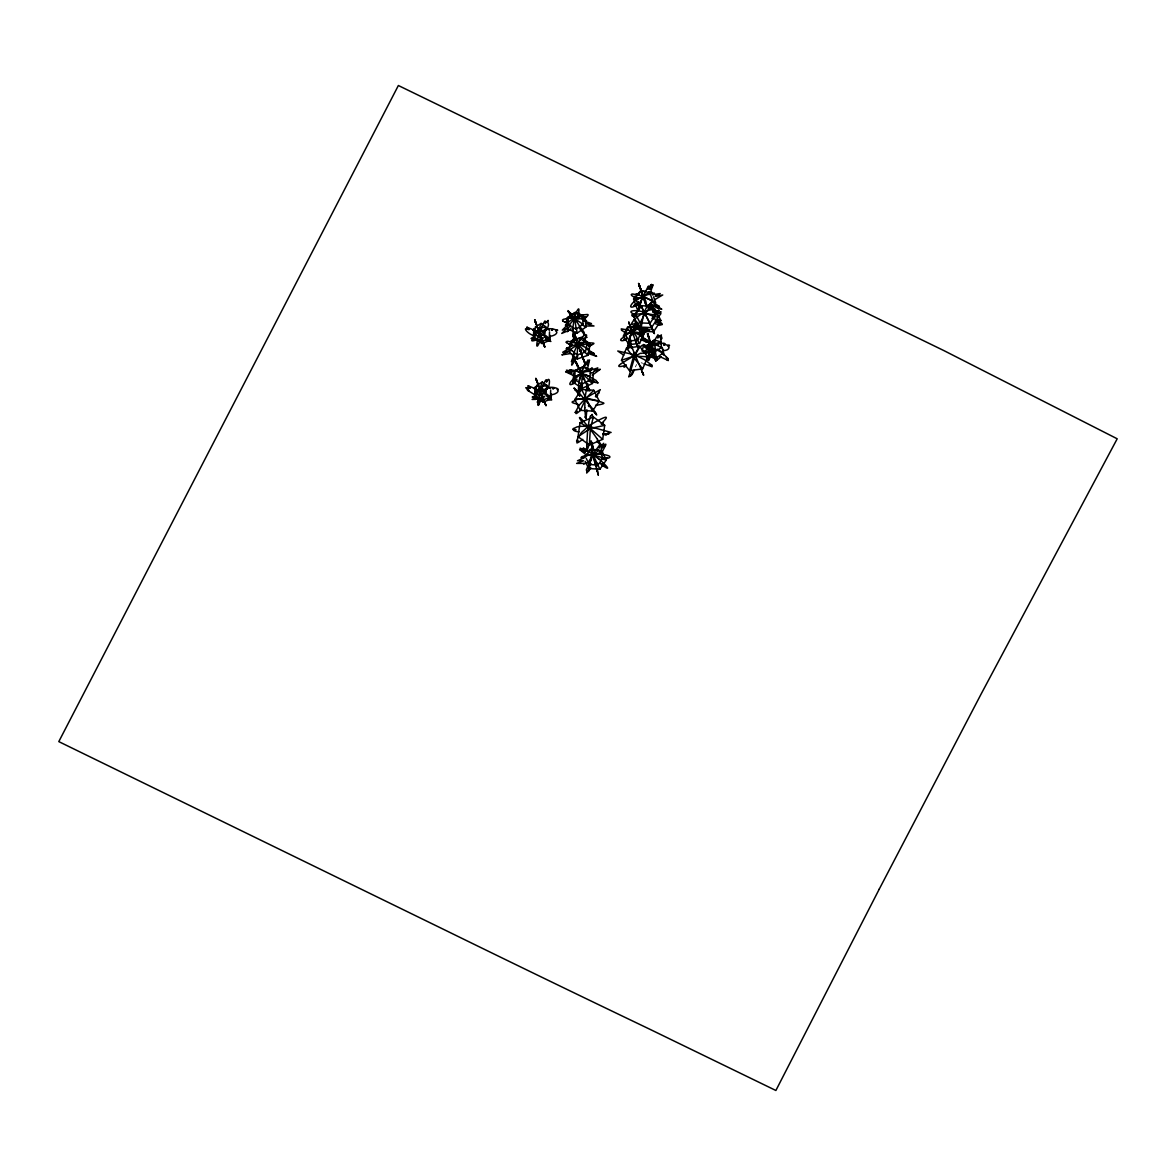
<?xml version="1.0" encoding="UTF-8"?>
<svg xmlns="http://www.w3.org/2000/svg" width="1176" height="1176" viewBox="0 0 1176 1176"><rect width="100%" height="100%" fill="white"/><g stroke="black" fill="none" stroke-linecap="round" stroke-linejoin="round"><path stroke-width="0.75" stroke-dasharray="5 3.75" d="M635.437 366.897L636.539 364.545M641.199 362.781L642.669 363.208"/><path stroke-width="1.5" d="M575.182 382.817C560.614 390.946 579.268 368.779 590.425 371.675L589.705 380.304L581.752 384.126L582.223 373.086L576.519 370.763L569.816 369.72L572.918 371.249M626.102 329.324L632.173 331.691L641.023 332.823L637.642 340.114L629.586 340.966L624.912 334.543L628.293 327.251L634.731 326.56M587.427 385.934L587.941 391.182M585.53 417.583L584.781 407.749M580.356 386.36L580.356 385.743M585.428 417.377L585.413 416.627L585.442 417.392M593.807 457.302L593.601 456.259M648.241 308.509L647.814 304.922L643.904 312.625L641.038 328.119L630.703 331.338M590.279 373.262L593.41 372.38L592.484 383.464L582.296 388.359L582.355 383.523M596.923 454.083C611.755 451.599 586.53 456.979 593.924 452.834M651.063 291.619C650.24 290.663 656.002 279.623 651.078 287.547A5.851 0.897 -64.8 0 1 650.093 289.252C648.74 291.354 652.709 281.52 651.122 285.151M586.795 445.719L586.618 450.952M572.712 328.31L572.55 329.412L574.535 317.182L576.196 329.074L583.09 324.326L582.443 316.138L574.623 318.593L568.008 317.446L568.523 324.003M533.772 328.574L533.492 336.762L541.254 341.687L549.295 338.423L549.515 331.882M534.242 338.629L534.36 335.351M535.418 397.209L535.521 393.931M535.8 339.614L542.004 343.539L550.045 340.29L550.221 335.38M538.167 385.86L534.948 387.154L534.654 395.342L542.415 400.266L550.456 397.003L550.691 390.461M536.962 398.194L543.165 402.133L551.206 398.87L551.382 393.96M538.976 337.203L539.314 328.486L541.122 323.4L545.723 326.752L544.65 333.661L538.976 337.203L534.374 333.852L535.447 326.943L541.122 323.4M581.517 343.024L585.354 341.716L582.826 343.377L581.164 342.378L570.478 349.346L577.093 354.961L585.428 352.05L587.147 343.539C578.107 347.949 574.682 340.599 571.301 341.657M573.374 318.696C574.153 320.034 577.107 307.156 575.255 315.109M584.942 318.461C593.704 310.405 582.576 318.123 574.902 312.698L574.623 318.593L568.655 325.634L576.196 329.074M587.662 429.475L588.059 426.124L611.108 432.43L607.448 433.385L608.874 433.988L602.715 433.65L606.537 434.797L602.715 434.517M539.034 398.135C539.24 393.857 538.358 395.239 542.151 386.933C543.944 383.567 547.163 375.747 546.502 382.141C549.28 375.776 550.486 381.391 548.369 387.565M574.99 317.799L574.549 318.549L583.09 324.326M629.586 340.966L631.688 330.456L633.408 335.116M589.352 445.028L590.352 428.49L580.047 422.684L578.033 436.693L589.352 445.028L602.7 439.339L604.714 425.33L593.38 416.995L580.047 422.684M578.812 313.272L578.695 314.168M630.071 343.186L630.939 345.156M593.057 409.277L578.225 391.887L579.048 380.495L581.135 374.189L580.4 374.718M587.647 429.872L586.692 446.116M577.093 354.961L577.945 344.303L580.532 337.924C585.413 346.685 602.435 339.732 588.603 346.538M582.296 388.359L573.021 382.185L573.8 372.689M581.752 384.126L574.52 379.319L575.093 372.41M575.667 332.147L573.344 340.481L574.123 332.573L572.771 336.645L573.374 328.339L572.639 330.529L572.55 329.368M654.635 340.07L655.399 351.389L661.397 347.581L661.015 341.922L654.635 340.07L648.637 343.877L648.932 348.125C646.212 351.492 642.831 350.081 643.919 353.05M590.425 416.289C592.101 415.672 592.131 411.321 592.807 418.141M581.532 382.803L580.856 385.169L581.429 383.317M581.179 375.173L581.547 374.541M590.455 415.966C590.058 419.229 588.926 419.141 588.544 424.61C587 429.211 579.93 432.327 580.356 434.797C577.96 436.825 577.195 439.912 576.563 441.088C581.767 437.634 570.669 448.056 582.752 439.368M586.883 450.923L586.971 449.702L586.618 451.084M585.545 417.568L585.869 415.025L586.045 418.568L586.868 409.748M569.111 350.257L571.007 340.893L581.679 337.174L590.161 344.377L587.956 355.284L577.269 359.003L577.695 355.373M593.513 449.35L592.043 442.911L592.16 443.984M648.241 357.107L647.329 357.607L649.769 354.887L647.697 359.885L649.181 358.386L648.402 360.562L651.813 354.711M575.211 412.467L579.268 405.103M591.308 442.147L591.014 440.882L592.586 447.541L591.866 442.485M630.703 334.822C626.044 343.26 636.628 328.824 628.293 327.251M578.519 312.728L578.195 314.639L578.46 313.433M639.406 308.685C640.17 304.29 640.744 295.367 649.769 292.501L652.665 300.63L648.064 305.936M578.592 312.919C580.018 305.172 577.048 310.435 576.078 312.992M539.005 394.945L535.55 392.431L536.624 385.522L542.283 381.98L546.884 385.331L545.826 392.24L540.151 395.783L540.49 387.08L542.283 381.98M584.795 407.749L585.016 397.635L587.544 383.42L587.677 387.051L589 389.271M586.942 451.04L589.367 443.896M642.111 335.278L643.257 328.736L641.096 333.278L641.17 328.207L643.184 327.928L640.788 329.442L647.77 328.28L643.198 330.897L644.33 330.838A5.38 1.117 -20.3 0 0 646.183 330.309L650.078 329.559L648.226 330.441M578.504 312.86L578.592 314.551M579.65 388.595L580.444 386.581L579.68 388.844M579.709 390.02C578.96 392.181 578.533 392.74 576.152 390.123M651.989 308.288L652.063 304.628L651.504 306.377M571.168 345.935L572.197 340.834L580.532 337.924M588.764 470.87L586.677 473.046L587.192 470.091L586.471 470.532L586.412 469.636L591.072 459.14L590.587 457.582L593.865 454.083L588.367 455.377L589.588 454.612L587.897 454.671L581.708 456.832L580.973 457.699L584.222 457.773L577.475 460.772L583.516 460.786L576.622 463.418L584.31 463.373L583.516 463.961L587.706 462.8M645.477 353.388C644.022 353.065 644.198 353.138 647.05 351.595C644.683 352.08 642.125 353.829 640.303 353.3C631.821 358.489 638.009 350.36 639.23 347.596C641.537 346.494 645.065 340.834 642.111 351.168M542.724 388.492L542.606 388.874M582.002 371.734L583.193 366.853L575.24 370.675L589.058 376.276L585.178 374.527M589.749 390.623L581.091 373.63L585.295 362.208L585.119 365.28L587.588 360.679M649.931 306.598L650.695 303.114L649.137 306.848M590.778 426.859L593.38 416.995M581.047 386.14L579.739 389.932M593.939 458.522L594.924 462.888L593.498 456.141M574.123 353.755L571.404 361.738L574.226 357.577L573.859 358.959A5.851 0.897 -65.2 0 1 573.006 360.959C568.978 370.793 574.829 360.841 576.755 356.695M592.748 353.608L590.528 352.109L594.203 353.594L586.927 349.154L589.411 349.816L588.25 348.802L578.474 343.936L578.945 342.951L578.651 343.965M634.423 369.764L631.982 374.776L632.967 371.072L630.557 376.129L630.851 374.732L628.793 376.952L635.334 354.946L621.516 363.428M537.697 343.848L537.741 343.774M629.366 345.332L630.292 343.568L630.792 344.98M653.43 348.64L648.652 354.623L642.64 368.897L629.557 370.69L633.629 356.181L639.597 346.332L647.667 356.725L646.403 357.871M627.852 348.684L627.572 345.95L629.748 338.026M581.253 374.556C582.635 369.293 586.015 371.734 592.278 367.926C587.735 373.218 594.056 367.794 593.983 369.235C604.141 365.398 591.205 371.69 594.321 371.249A5.851 1.205 -26.3 0 0 596.247 370.469L600.319 369.264L593.013 374.703A3.631 0.75 -26.3 0 0 592.057 375.07M541.504 330.324L541.71 329.941M546.928 395.9L542.062 391.52L527.906 385.684L529.053 386.492L528.627 387.58L527.421 387.301L528.142 388.109L525.79 387.786L527.495 388.183L528.494 389.491L526.936 389.315L529.244 390.8L527.495 390.285L535.154 394.974L537.182 395.004L532.213 397.062L536.565 396.518L532.111 399.443L535.639 399.37M583.737 340.481L583.943 339.614L583.487 340.437M579.621 380.465L580.356 376.879M641.875 331.382L643.875 334.131L639.538 343.466L629.219 344.568L630.777 339.849M651.107 306.745L651.871 304.158L651.048 306.01M587.779 360.797C588.735 357.607 586.839 364.634 587.133 365.045A5.851 0.794 -71.8 0 0 587.882 363.237L589.543 359.959L587.383 369.44M637.862 322.459L636.26 324.62L636.583 321.856L632.203 331.676L631.203 331.5M579.592 340.922C585.751 331.838 574.358 344.156 579.577 349.022M630.953 343.201L628.072 348.64M652.577 294.706C660.28 290.251 642.052 296.234 641.949 296.955M630.953 341.51L630.924 342.069M585.383 326.017L594.012 326.002L586.677 323.767L591.44 323.562L583.972 320.989L586.53 320.783L585.325 320.004L577.945 318.064L579.018 318.858L573.226 318.446L572.124 317.182L572.668 317.785M642.361 335.88L640.479 336.042L647.212 340.099L642.831 338.806L643.919 339.555A5.38 0.764 25.3 0 0 645.712 340.452L649.461 342.628L646.109 341.599M588.838 469.415L590.161 467.68L588.853 469.68M629.557 370.69L621.487 360.297L626.499 348.125L639.597 346.332M589.205 464.491L593.233 454.891L599.216 450.114L602.979 457.876L597.967 465.064L589.205 464.491L586.192 458.287M540.46 340.54L540.078 341.701L540.46 341.084M541.621 399.12L541.239 400.281L541.636 399.664M642.713 334.984L644.507 331.882M651.592 353.417L652.092 352.521M631.909 333.367L631.982 332.867M540.357 338.835L539.916 339.599L540.357 338.526M541.519 397.415L541.092 398.12L541.533 397.106M638.495 323.518L637.818 325.267L638.362 324.502A5.38 0.808 -65.9 0 0 638.627 324.047M540.343 340.393C534.022 355.284 537.697 337.483 539.652 330.721C541.989 327.222 542.989 323.782 544.811 321.048C545.296 321.092 546.958 322.915 548.104 320.386C546.752 324.223 550.633 322.092 546.59 329.941M541.504 398.973L538.358 405.411L539.02 403.162L537.697 404.75L539.461 399.59L537.27 402.31L539.49 397.459L535.653 399.384M542.298 341.363L542.798 340.29M629.336 345.421C631.85 344.994 627.058 336.88 629.439 341.701M580.283 410.336L586.163 398.15L593.777 390.241L599.231 401.045L592.484 411.085L580.283 410.336L574.829 399.531L581.576 389.491L593.777 390.241M584.457 340.364L586.648 335.219L585.913 334.807L586.604 337.541L584.634 334.278M580.518 351.609L580.268 349.757M599.069 452.451L601.48 450.07L606.301 460.022L599.892 469.253L588.647 468.504L591.043 463.667M641.449 300.292L640.405 303.805M638.818 309.891L639.23 309.082M650.901 285.033L647.755 289.369L648.843 286.062L648.152 286.371L642.831 297.175L640.861 290.546L633.555 298.969L637.274 309.391C641.758 306.26 637.892 299.865 640.582 306.289M581.223 338.864C587.706 330.941 583.296 334.322 576.225 320.357M640.097 322.9L645.065 313.448L655.458 315.036L650.019 323.297L640.097 322.9L635.628 314.227L641.067 305.981L644.257 311.949M640.097 305.598L652.739 306.377L658.34 317.226L651.519 327.589L639.082 327.075L641.42 322.636M652.121 354.505L651.68 355.637L652.121 355.034M641.729 306.377L638.274 305.775L643.184 296.911L652.665 300.63M585.428 352.05L577.945 344.303L578.107 342.966L572.565 355.828L574.123 353.726M634.878 330.485L637.877 325.884L639.876 328.633M639.082 327.075L633.482 316.226L640.597 306.495M645.139 331.426L653.547 331.764L660.927 320.563L654.856 308.818M590.837 467.857L588.808 470.797M591.072 457.92L588.853 461.374L589.69 461.315M660.177 342.819L661.853 337.894L660.706 339.364L661.618 336.821L660.383 337.924L660.236 336.424L661.456 334.969L659.633 336.674L659.663 335.63L658.839 336.586L658.531 335.895L657.81 338.1L657.987 334.719L649.99 347.89L649.005 351.433L650.504 349.287L648.873 354.314L656.517 358.092L662.985 352.844L662.264 347.42M584.751 457.229L587.5 453.289M585.442 456.729L590.455 449.541L595.717 449.879M601.539 453.157L605.684 445.204L604.435 446.321L605.787 444.16L601.112 449.159L603.744 443.293L599.04 448.012L600.451 444.837L599.613 444.998L593.924 452.863M566.7 348.14L566.156 348.831L569.243 348.405L562.716 352.271L568.42 351.256L567.464 351.977A5.851 1.22 -19.5 0 1 565.553 352.829L561.834 354.902L570.786 353.491M567.538 324.782L562.304 330.118L567.141 328.28L561.746 333.44L567.935 330.809L567.332 331.706L570.933 328.692M566.641 348.096L578.563 343.451M626.338 339.467C620.869 342.26 618.032 339.967 623.883 337.203C623.309 336.586 625.367 334.895 627.91 334.102C629.425 329.765 636.157 332.22 637.642 340.114M633.217 330.382L636.348 326.399L641.023 332.823M636.745 305.26C618.796 314.654 646.609 284.298 646.285 305.554M581.238 409.851C569.919 419.2 581.458 407.396 575.226 412.482M582.796 376.717L584.06 378.922M646.05 312.272L650.99 306.377L655.458 315.036M650.607 308.906L652.739 306.377M638.274 305.775L635.378 297.646L641.126 291.016L649.769 292.501M652.562 306.436L655.708 302.791L653.591 296.837M534.374 333.852L539.314 328.486L545.723 326.752M535.55 392.431L540.49 387.08L546.884 385.331M652.18 346.17L654.282 343.921L661.015 341.922M573.065 318.916C574.417 317.446 560.099 328.045 567.538 324.767M652.856 312.346C655.179 304.319 634.393 317.373 632.982 321.416C626.485 329.941 643.772 316.712 632.129 327.707M641.596 298.145L642.096 297.793M549.751 336.38C555.513 335.616 557.101 333.131 556.821 332.014C556.836 331.706 553.911 330.618 557.718 330.191C551.72 329.06 550.941 327.046 541.769 331.162C531.875 335.278 539.843 334.263 531.038 338.482C532.302 339.349 537.902 336.939 532.287 339.614C530.317 341.746 533.595 340.893 537.858 339.555M578.607 343.554L577.886 344.289L576.431 339.923M550.927 394.96C558.482 393.74 558.997 390.447 557.336 389.668M581.87 317.961L585.089 316.594L585.913 327.09L577.078 333.175L567.42 328.78L570.86 325.326M602.318 424.257L603.509 422.89L601.362 424.036M584.413 318.196L586.192 316.8L584.075 318.255M577.548 316.476C584.81 313.86 577.548 314.83 577.725 315.697C576.622 317.358 572.227 319.549 575.152 317.388M621.31 363.619C616.239 366.78 619.046 367.544 626.293 365.089M574.711 381.597L575.593 381.612M596.188 396.915L597.687 395.283L595.394 396.635M574.52 379.319L581.561 373.233L589.705 380.304M649.299 294.603L652.004 292.368L648.843 291.824M654.106 339.982L647.638 345.215L648.843 354.27M649.608 356.137L657.281 359.944L661.147 356.813M595.791 396.033L599.025 392.902L598.099 393.269L600.333 389.624L585.854 397.958L579.283 405.103M650.798 355.828L649.622 356.504M623.927 339.555L625.911 338.909L623.883 339.732M573.021 382.185L577.063 379.304M634.114 305.319L636.289 304.672L634.07 305.51M568.008 317.446L574.902 312.698M601.23 423.728C615.166 410.38 597.158 420.876 587.809 426.344C580.679 426.065 576.769 426.462 575.343 427.77C574.27 428.226 571.418 428.902 573.873 429.358C580.106 430.519 570.713 429.064 573.741 429.946C573.271 430.842 576.755 431.754 578.989 431.827M578.033 436.693L590.352 428.49L604.714 425.33M571.08 317.976C563.701 318.446 570.963 316.623 572.844 318.196M580.283 315.58L581.003 315.447M655.84 314.742C661.956 310.199 662.485 314.315 657.56 316.594M594.541 455.112L595.379 455.024L594.556 455.362M603.509 458.096L604.302 458.037M653.694 312.596L659.192 310.185L654.885 313.448M626.338 365.324L623.721 366.927L625.985 366.368M571.639 350.228L568.802 351.815L577.269 359.003M655.561 314.536L661.015 311.758L655.429 313.933M573.932 371.116L584.134 366.206M649.725 352.697C646.697 353.917 646.55 351.301 645.771 353.373M574.373 382.318L572.433 383.288L574.535 382.435M649.078 348.287C646.535 349.404 642.39 345.597 645.08 346.376C650.166 348.846 644.463 345.729 643.551 344.494C648.49 347.038 650.548 346.935 659.927 343.583C663.029 343.421 664.19 342.407 665.469 344.465C665.307 345.421 671.952 345.009 668.585 345.626C665.969 346.288 670.173 346.7 668.909 347.273C669.173 347.978 668.468 350.786 662.691 350.595M636.863 304.246L635.452 304.437L636.907 304.128M624.912 334.543L632.173 331.72L631.688 330.456M541.93 340.981L542.959 340.364M647.388 330.971L642.611 333.925M580.268 351.345L581.12 351.036L580.341 349.845M626.323 338.57L625.206 338.717L626.264 338.423M633.746 327.516L634.54 327.251M621.487 360.297L633.629 356.181L647.667 356.725M575.711 318.667L576.387 318.181M575.696 377.084L574.579 376.864L578.313 375.085M584.722 342.672L585.736 342.392M604.964 458.949C616.224 456.905 605.625 454.392 600.304 454.303M605.184 457.993L607.404 457.626L604.964 458.258M652.768 294.72L660.206 293.559L655.208 296.323L656.443 296.279A5.851 1.22 -19.1 0 0 658.472 295.735L662.735 294.985L655.017 299.468A3.631 0.75 -19.1 0 0 654.562 299.571M590.117 455.626L593.233 454.891L602.979 457.876M630.997 332.823L631.571 332.411M574.549 342.731C570.213 342.584 567.464 340.084 566.126 341.981M626.485 334.557L625.485 334.131L629.013 332.984M583.311 448.218C588.338 448.732 596.511 461.477 592.116 449.658M639.744 295.367L636.157 293.75L643.154 296.984L645.845 304.643L645.256 302.908M636.936 299.968L635.775 299.645L639.568 298.204M586.898 344.906L590.161 344.377M567.346 322.136L565.127 321.665L567.64 322.048M565.48 322.371L562.819 321.136M574.829 399.531L586.163 398.15L599.231 401.045M636.157 326.075L627.543 326.987L623.221 336.336L629.219 344.568M535.477 331.867L536.3 332.264L535.536 331.853M545.267 389.285C550.103 384.728 561.261 389.374 557.306 389.609M637.274 294.794C634.261 294.647 631.88 293.103 631.203 294.735C633.232 299.042 648.182 299.38 641.42 292.177M635.628 314.227L645.065 313.448M633.482 316.226L636.863 315.947M584.913 334.675L586.706 337.468L585.325 335.425M635.731 315.433C632.835 312.889 629.072 315.374 634.393 316.947M633.555 298.969L637.01 298.998M648.637 343.877L654.282 343.921L661.397 347.581M572.918 371.278L566.42 370.19L572.153 373.042L571.124 372.895A5.851 0.926 19.4 0 1 569.213 372.395L565.627 371.807L574.447 376.026M582.855 374.115L583.678 374.556L582.958 374.115M591.513 380.304L592.116 380.51M638.377 333.837L643.875 334.131M590.249 449.335L598.275 449.849M597.202 382.274L596.173 380.436L588.382 376.173M568.493 318.299C565.979 319.181 561.158 318.74 562.819 321.092M653.459 316.491L658.34 317.226M652.165 318.402L660.927 320.563M567.332 322.591L565.48 322.4M658.178 307.994L661.794 309.185L657.751 306.76A5.851 0.823 26.4 0 1 655.811 305.731L654.635 304.907L659.354 306.407L652.107 301.909L654.576 302.585L653.783 301.864M641.052 291.045L645.668 291.281M570.713 313.375C571.08 312.919 574.447 318.843 570.522 313.345M652.254 318.137C655.106 317.696 654.047 316.197 649.196 314.742C641.905 309.023 622.045 309.597 635.452 314.771M577.945 404.25C570.404 402.515 570.816 402.06 575.123 400.649C574.27 399.399 582.091 398.326 588.279 399.267C591.866 399.752 600.818 401.501 602.994 402.78C606.86 403.544 597.996 405.103 595.556 405.264M624.294 331.603L626.22 332.529L624.265 331.706M641.993 335.983L642.772 336.659L631.233 330.882L632.1 331.573M601.127 458.831L606.301 460.022M545.252 389.256C535.962 391.579 539.078 392.549 535.55 394.592M657.502 320.019L660.03 321.18L655.282 320.827L661.912 323.576L655.84 321.827L662.338 324.517L659.604 325.238L657.163 324.253M546.913 395.871C548.825 397.223 556.307 402.207 547.516 398.987M621.604 330.324L626.22 333.029M527.451 329.015C522.526 326.928 527.421 334.028 534.521 335.924M566.538 342.642L570.86 345.229M592.263 381.436L595.262 382.391M594.439 381.612L592.234 380.877L594.262 381.421M649.02 349.537L655.399 351.389M655.414 323.723L656.193 323.959M629.013 330.265L621.266 328.839L621.604 330.294M651.901 365.221L649.226 364.604L652.151 366.721L643.875 363.825M535.315 389.094L534.051 388.506L535.345 389.094M568.052 321.651L567.361 321.651M578.474 343.936L572.197 340.834M592.733 353.638L589.47 352.139L590.646 352.962A5.851 0.823 26 0 0 592.586 353.961L596.644 356.372L587.588 353.27M542.621 337.688L543.533 338.115M543.782 396.268L544.826 396.797L544.003 396.503M645.933 341.54L646.668 342.187L640.288 339.291M589.882 379.951L591.131 380.348L589.793 379.627M535.447 326.943L539.314 328.486L544.65 333.661M536.624 385.522L540.49 387.08L545.826 392.24M657.987 307.921L658.795 308.641L652.195 305.539M566.347 342.275L566.538 342.598M594.453 455.979L595.115 456.611L594.174 455.876M602.876 464.755L602.156 464.388L602.92 464.608M572.095 345.127L570.698 344.333L572.065 345.185M576.74 344.274L577.475 344.494L576.446 344.112M542.136 340.54L543.091 340.54M546.355 340.408L550.897 341.466L545.811 338.365L549.192 339.026L544.268 336.674L545.664 336.748L540.901 332.94L526.745 327.104L527.892 327.913L527.054 328.545L529.141 329.633L527.451 329.001M583.472 315.859L575.432 312.184L566.582 318.27L567.42 328.78M623.78 355.181L617.753 351.007L634.423 354.74L644.33 359.606L651.901 365.207M569.316 343.995C574.138 346.347 568.126 343.451 569.404 344.156M580.18 350.683L581.312 351.448M597.246 382.332L598.202 382.935L595.247 382.376M635.584 297.087L633.982 296.411L635.746 297.278M581.312 350.125L581.164 351.374M658.707 342.275L661.779 343.804M593.351 455.48C596.482 455.244 617.87 476.383 601.509 464.667M659.251 356.357L668.38 360.562L666.439 359.283L668.233 359.797L666.292 357.475L668.335 358.886L662.544 353.153L663.352 353.285L647.109 344.891L649.725 346.582L646.682 348.537L648.667 349.772M572.05 342.142L571.286 341.687M646.285 347.655L647.02 347.993L646.183 347.523M604.861 466.255C606.096 467.313 600.466 463.373 605.155 466.431M581.429 324.356L585.913 327.09M626.146 332.338L625.544 331.838L626.352 332.22M544.914 327.296L549.574 330.25M546.09 385.875L550.736 388.83M642.287 296.911C645.183 296.102 646.33 298.513 653.724 301.791M663.705 354.579L662.455 354.211L663.925 354.799L663.014 349.287M587.294 455.818L579.562 449.452L585.295 452.363L580.135 448.144L585.721 450.702L583.296 448.247M596.335 456.876L599.231 459.39M585.457 367.088L590.749 370.616M584.634 367.823L588.97 370.705M657.384 349.096L662.985 352.844M602.48 446.762L596.849 438.53M543.635 333.94L549.295 338.423M547.207 338.041L550.045 340.29M541.974 390.27L550.456 397.003M548.384 396.621L551.206 398.87M588.191 380.024L592.484 383.464M582.723 378.26L583.267 379.245M590.352 428.49L602.7 439.339M576.24 390.314L574.461 388.359L575.167 389.388M571.168 315.741L570.36 314.742L571.477 316.094M583.34 350.771L587.956 355.284M575.284 389.873L574.755 389.33L579.959 395.842M579.797 395.739L578.136 394.078L579.415 395.709M594.615 412.056L596.364 413.893M584.634 334.866L585.104 335.395M626.499 348.125L642.64 368.897M582.429 422.522C572.756 408.587 589.308 426.785 596.849 438.516M574.579 388.712L573.962 388.036L575.417 389.962M588.309 405.735L589.147 406.72M591.925 409.777L596.702 414.952L594.703 412.232M568.14 311.522L570.301 314.668M570.36 313.257L568.023 310.596L568.478 311.728M596.849 441.103L601.583 446.38M596.291 413.805L593.042 409.277M574.197 318.284L573.903 317.329L575.284 319.24M601.862 446.263L600.627 444.94L601.524 446.233M574.285 318.123L572.065 314.712L572.55 315.683M570.816 313.551L571.198 314.124M580.283 328.986L585.075 335.704L584.531 334.719M570.257 314.595L571.756 317.035M571.257 316.079L571.962 316.932L571.536 316.241M579.371 327.928L580.003 328.824M575.402 319.431L577.093 321.842L576.225 320.489M636.686 339.217L639.538 343.466M575.726 362.281C578.342 367.265 573.256 357.489 576.328 363.384M576.24 362.531L579.827 369.602M649.167 322.151L652.709 329.662L650.842 326.355M588.191 387.624L589.852 390.932M577.284 365.457L577.666 366.295L575.564 361.914M640.317 305.201L640.259 304.937M649.005 322.048L649.431 322.827M576.299 362.825L577.798 365.809M582.414 374.909L582.576 375.438M642.155 308.23L650.019 323.297M651.019 326.546L652.518 329.28M581.576 389.491L592.484 411.085M641.552 307.112L638.318 301.57L639.303 303.878M652.812 330.853L654.444 333.646L651.092 326.972L651.533 327.722M579.768 369.514L579.254 368.5L580.65 371.307M587.368 385.772L589.029 389.33M590.455 449.541L597.967 465.064M576.681 363.899L577.093 364.678M542.724 341.143L544.826 347.052L544.341 345.773M634.026 319.475L638.583 328.28M580.635 371.263L581.591 373.321M652.474 329.589L654.003 332.72L652.077 328.986M584.869 380.098L583.267 376.702M649.181 322.959L653.547 331.764M587.868 386.978L588.441 388.036M576.681 364.046C580.283 371.307 573.859 357.93 575.623 361.664M645.124 313.933L648.946 321.665M647.785 333.631L648.27 335.527L647.814 333.587M575.593 361.532L577.798 365.795M579.43 370.014L577.21 365.413M596.408 466.166L596.129 464.594L596.776 466.666M585.207 461.404L588.647 468.504M580.165 349.757L581.003 352.197M576.358 362.693L576.99 363.972M597.07 463.241L599.892 469.253M642.816 295.176L642.596 294.441M535.477 322.253L534.639 319.666L536.285 323.841M535.977 378.643L537.638 382.964M632.541 348.89L641.332 369.69M574.726 334.616L575.975 338.129M575.975 338.644L575.402 337.115L576.078 338.923M535.139 321.298L534.757 319.945L534.933 320.754M537.388 382.288L536.183 379.363L538.534 385.258M642.346 372.189L643.654 375.306L642.023 371.322M643.434 374.762L643.037 373.806M630.512 344.318L631.732 347.214M632.57 348.963L631.777 347.14M630.557 344.274L630.821 345.038M642.699 373.101L642.081 371.484L642.552 372.63M629.601 324.297C631.85 331.279 626.22 314.624 630.145 326.119M634.599 353.697L633.864 352.286M642.228 371.895L640.788 368.573M642.963 373.703L642.081 371.513M583.178 358.577L585.031 363.516L583.972 360.517M642.86 373.351L643.331 374.497M574.461 334.146L575.446 337.056M580.297 350.992L583.487 359.65M632.232 348.214L631.1 345.729M634.496 353.77L635.025 355.034M654.282 354.314L653.724 352.874M628.822 322.415L629.219 323.341L628.969 322.65M535.786 323.106L535.006 320.739L536.285 323.885M536.8 380.862L537.138 381.98L536.77 381.186M639.803 286.885L640.082 287.723L639.185 284.798L642.258 293.471M577.548 343.098L577.725 343.642M544.032 344.98L543.15 342.76L544.782 347.038L542.842 342.01M543.738 399.737L545.987 405.632L545.679 404.853M582.987 358.063L585.163 363.987M536.168 379.319L536.55 380.421L536.3 379.525M630.895 328.28L629.601 324.532M535.506 321.93L535.08 321.107L535.565 322.283M543.444 399.046L541.71 394.445M543.239 398.532L542.783 397.253L543.253 398.59M637.965 347.155L637.377 345.524M542.415 340.364L543.003 342.04M544.356 401.501L545.061 403.221L543.312 398.664M543.782 344.318L543.194 342.642M544.503 401.839L545.443 404.265M648.402 336.38L648.623 337.13L647.403 333.646L653.489 354.196M580.474 350.507L580.944 351.771M535.609 322.606L535.962 323.356L535.565 322.033M581.782 355.108L581.414 353.976M535.051 320.71L535.286 321.416M543.18 342.804L542.445 340.614M544.312 401.339L544.664 402.207M639.744 286.562L638.539 283.357L640.273 288.59M537.241 326.355L535.8 322.724M646.433 306.245L645.639 304.07M632.909 333.778L636.216 342.642L635.466 340.584M536.476 324.414L535.697 322.4M629.983 325.708L630.821 327.663M637.936 346.832L638.098 347.287M537.02 326.384L537.27 327.104M542.459 340.952L540.534 335.866M538.182 384.964L538.608 386.11L536.932 381.612M542.151 395.665L541.783 394.754M653.474 354.138C652.401 350.727 657.355 365.413 655.311 359.209M636.672 343.789L635.51 340.658M638.083 347.42L636.554 343.48M537.138 381.98L536.726 380.612M545.208 403.559L545.973 405.602L545.502 404.353M630.483 326.722L630.042 325.531L630.586 326.943M630.703 327.354L630.968 328.442M637.113 344.788L638.274 347.728M637.583 346.111L637.274 345.318M640.464 288.488L640.773 289.296L640.097 287.606M637.054 344.45L636.437 342.804M540.945 336.968L541.225 337.703L540.592 336.013M537.035 326.428L537.432 327.531L535.962 323.591M633.32 334.925L632.909 333.793M576.328 339.114L576.799 340.334L576.005 338.218L576.828 340.555L575.27 336.454M575.314 336.174L575.608 336.998M584.59 362.517L585.075 363.796M540.813 336.586L537.197 326.928M538.373 385.507L541.974 395.165M647.755 334.763L648.682 336.424M630.292 326.531L629.851 325.296M643.419 296.866L642.904 295.411M631.894 330.956L630.645 327.604L630.983 328.516M582.708 356.945L584.428 361.87M579.239 348.008L578.71 346.567L579.136 347.802M583.663 360.003L583.164 358.665L583.708 360.224M579.606 349.037L580.856 351.786M535.977 379.025L535.8 378.246M639.715 287.135C638.45 283.357 641.067 290.619 640.141 288.311M581.752 355.005L582.193 356.24L581.429 354.167M655.061 358.474L654.473 355.916M576.666 340.731L576.519 339.717M639.303 285.944L640.023 287.782L638.788 283.739L639.803 287.106M596.938 468.577L598.319 475.251L594.835 462.3M654.885 358.136L655.164 358.871L654.812 358.033M575.858 337.777L576.137 338.497M640.097 287.694L641.17 291.369M644.345 300.439L645.095 302.614M640.92 290.457L643.301 297.337M655.032 358.636L655.885 361.326L654.312 356.196M653.606 352.991C654.135 355.387 652.798 350.551 653.459 352.947M654.694 357.769L654.62 356.152M649.328 340.276L649.652 341.422L649.402 340.54M650.284 343.171L650.578 344.23L650.269 343.157M652.621 348.89L653.15 350.889M596.938 468.754L597.526 471.473M654.047 354.564L653.635 353.153L654.106 354.711M596.261 464.064L596.35 465.461M650.916 343.083L647.976 334.366L648.02 335.189M591.984 443.999L591.763 442.22M597.129 468.577L597.452 471.135M591.219 442L592.234 450.746L592.072 449.541M654.209 352.918L654.444 354.108M656.722 356.842L657.281 359.944M655.135 350.33L656.517 358.092M576.387 327.839L577.078 333.175M541.857 340.217L542.004 343.539M540.945 335.028L541.254 341.687M543.018 398.796L543.165 402.133M542.121 393.607L542.415 400.266M643.022 298.175L642.552 299.321L643.022 298.234M593.042 456.067L592.425 457.155L593.027 456.053M585.163 337.924L584.002 340.437L585.163 337.924M541.827 327.589L542.445 326.384L541.827 327.589M543.003 386.169L543.606 384.964L543.003 386.169M533.287 339.82L534.727 339.511L533.287 339.82M534.448 398.399L535.889 398.061L534.448 398.399M545.59 322.93C544.62 325.326 546.34 319.534 545.59 322.93M539.402 401.839L538.726 403.03L539.402 401.839M654.032 341.804L654.738 340.658L654.032 341.804M649.637 357.092L648.858 358.239L649.637 357.092M543.444 332.44L544.547 332.117L543.444 332.44M544.606 391.02L545.708 390.697L544.606 391.02M879.222 889.174L775.881 1090.49L649.519 1029.103A3600.927 497.198 27.1 0 1 446.909 930.995L58.8 741.615L398.37 85.51L944.034 350.668L1117.2 438.795L981.078 694.119L879.222 889.174M528.583 387.169L530.317 388.212L528.685 387.169M547.546 339.849L548.589 340.364L547.546 339.849M548.707 398.429L549.765 398.943L548.707 398.429M591.41 344.744L588.588 345.817L591.41 344.744M544.826 330.765L546.149 330.324L544.826 330.765M545.987 389.344L547.325 388.933L545.987 389.344M552.264 330.03C550.015 331.088 554.41 328.104 552.264 330.03M553.44 388.609C551.118 389.726 555.601 386.654 553.44 388.609M656.781 345.2L658.148 344.877L656.781 345.2M664.396 344.95C662.073 345.935 666.498 343.157 664.396 344.95M579.989 344.098L578.857 344.553L579.989 344.2M537.461 390.844L536.432 390.417L537.461 390.844M532.934 329.927L534.183 330.515L532.934 329.927M657.502 350.257L656.267 349.581L657.502 350.242M602.038 464.358L600.245 463.226L602.038 464.358M655.385 349.757L656.032 350.272L655.385 349.757M592.969 447.321L592.733 446.351L592.969 447.321M541.739 338.982L542.077 339.982L541.724 338.953M643.713 298.542L644.022 299.395L643.713 298.66M591.146 444.072L590.911 443.22L591.146 444.072M591.719 445.322L591.278 443.381L591.646 445.395"/></g></svg>
